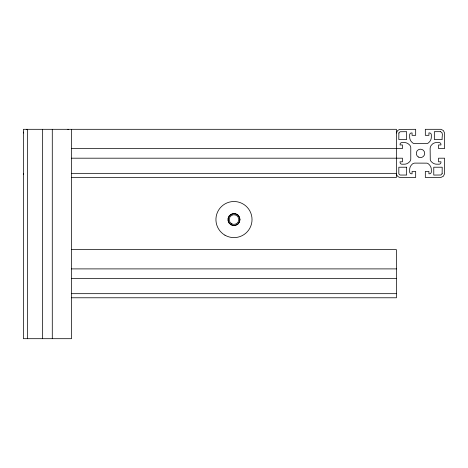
<?xml version="1.0" encoding="UTF-8"?>
<svg xmlns="http://www.w3.org/2000/svg" width="468" height="468" viewBox="0 0 468 468"><rect width="100%" height="100%" fill="white"/><g stroke="black" fill="none" stroke-linecap="round" stroke-linejoin="round"><path stroke-width="0.7" d="M23.4 133L23.611 132.087M396.431 133L397.636 130.513L399.654 129.39L415.683 129.308L415.683 135.328L412.074 135.328L412.074 132.918L410.916 133.023A1.995 1.995 0 0 0 409.67 134.878L409.699 137.785A7.026 7.026 0 0 0 411.366 141.669L412.636 142.892A4.528 4.528 0 0 0 414.227 143.635L426.956 143.606A4.51 4.51 0 0 0 428.436 142.886L429.302 142.02A7.026 7.026 0 0 0 431.297 137.785L431.326 134.878A1.995 1.995 0 0 0 429.8 132.935L428.922 132.918L428.922 135.328L425.313 135.328L425.313 129.308L440.879 129.308L443.36 130.513L444.565 133L444.565 148.567L438.545 148.567L438.545 144.951L440.955 144.951L440.938 144.074A1.995 1.995 0 0 0 439.002 142.547L436.088 142.576A7.026 7.026 0 0 0 432.578 143.951L431.133 145.484A6.049 6.049 0 0 0 430.127 148.567L430.267 159.834A4.51 4.51 0 0 0 430.993 161.32L431.859 162.185A7.026 7.026 0 0 0 436.088 164.174L439.002 164.209A1.995 1.995 0 0 0 440.938 162.683L440.955 161.799L438.545 161.799L438.545 158.19L444.565 158.19L444.565 173.757L443.36 176.243L440.879 177.442L425.313 177.442L425.313 171.428L428.922 171.428L428.922 173.833L430.08 173.727A1.995 1.995 0 0 0 431.326 171.879L431.297 168.971A7.026 7.026 0 0 0 429.302 164.736L428.436 163.87A4.51 4.51 0 0 0 426.956 163.145L414.595 163.104A6.078 6.078 0 0 0 412.56 163.87L411.694 164.736A7.026 7.026 0 0 0 409.699 168.971L409.67 171.879A1.995 1.995 0 0 0 410.916 173.727L412.074 173.833L412.074 171.428L415.683 171.428L415.683 177.442L399.935 177.425A4.253 4.253 0 0 1 396.449 173.938L396.431 173.757M26.623 129.39L27.085 129.308M71.534 148.567L402.451 148.567L402.451 144.951L400.041 144.951L400.146 143.793A1.995 1.995 0 0 1 401.994 142.547L404.908 142.576A7.026 7.026 0 0 1 409.137 144.571L410.003 145.437A6.078 6.078 0 0 1 410.775 147.473L410.775 159.278A6.078 6.078 0 0 1 410.003 161.32L409.137 162.185A7.026 7.026 0 0 1 404.908 164.174L401.994 164.209A1.995 1.995 0 0 1 400.146 162.963L400.041 161.799L402.451 161.799L402.451 158.19L71.534 158.19M71.534 173.341L396.431 173.341M71.534 177.442L396.431 177.442L396.431 129.308L23.4 129.308L23.4 338.692L71.534 338.692L71.534 129.308M71.534 249.643L396.431 249.643L396.431 297.777L71.534 297.777M71.534 268.895L396.431 268.895M71.534 278.524L396.431 278.524M71.534 293.676L396.431 293.676M67.848 129.308L68.305 129.39M23.4 173.757L23.418 173.938A4.253 4.253 0 0 0 23.575 174.576M52.281 129.308L52.281 338.692M42.652 129.308L42.652 338.692M27.501 129.308L27.501 338.692M398.871 133L398.8 139.54L406.657 139.54L406.657 131.683L400.117 131.748L398.871 133M442.137 173.675L440.879 175.003L433.772 175.073L433.772 167.216L442.196 167.216L442.137 173.675M440.464 131.683L434.333 131.683L434.333 139.54L442.196 139.54C441.511 137.51 443.892 132.339 440.464 131.683M406.657 167.216L398.83 167.216L398.83 173.54A1.843 1.843 0 0 0 400.339 175.05L406.657 175.05L406.657 167.216M224.956 235.193A18.047 18.047 0 0 0 252.03 219.562A18.047 18.047 0 0 0 224.956 203.931A18.047 18.047 0 0 0 224.956 235.193M230.976 224.769A6.014 6.014 0 0 0 239.996 219.562A6.014 6.014 0 0 0 230.976 214.35A6.014 6.014 0 0 0 230.976 224.769M231.034 224.663A5.897 5.897 0 0 0 239.879 219.562A5.897 5.897 0 0 0 231.034 214.455A5.897 5.897 0 0 0 231.034 224.663M231.578 223.727A4.815 4.815 0 0 0 238.797 219.562A4.815 4.815 0 0 0 231.578 215.391A4.815 4.815 0 0 0 231.578 223.727M418.392 157.026A4.212 4.212 0 0 0 424.71 153.375A4.212 4.212 0 0 0 418.392 149.731A4.212 4.212 0 0 0 418.392 157.026"/></g></svg>
